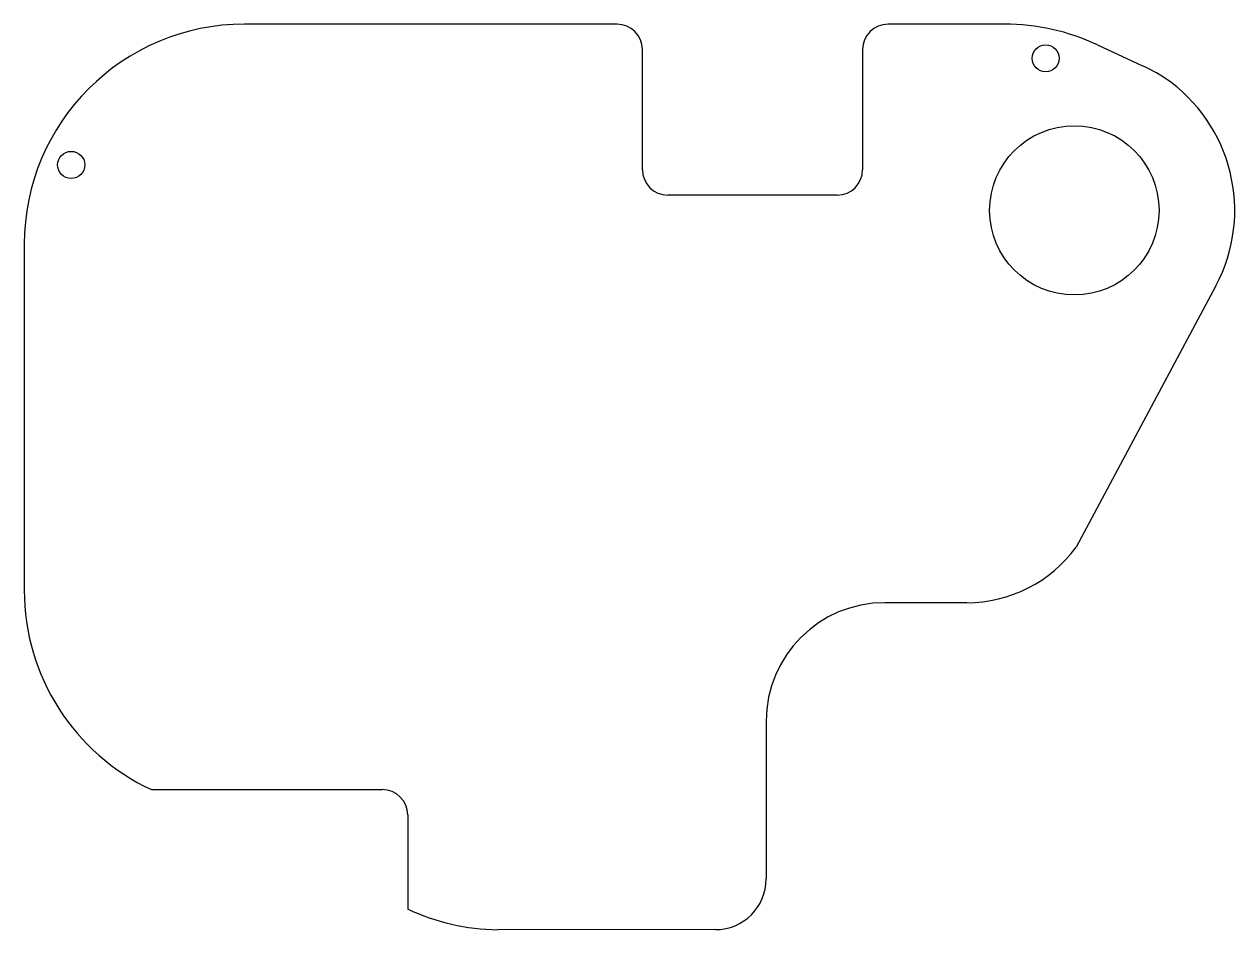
# Model space of a CAD drawing. Header units: millimetres. Extents: x -84 to 59, y -54 to 53.
import ezdxf

# ---------------------------------------------------------------- set-up
doc = ezdxf.new("R2010")
doc.units = ezdxf.units.MM
doc.layers.get('0').update_dxf_attribs({"linetype": 'CONTINUOUS'})

msp = doc.modelspace()

# ---------------------------------------------------------------- linework, layer by layer
for p, q in [((-14, 53.15), (-58, 53.15)), ((31.74, 53.15), (18, 53.15)), ((-11, 35.95), (-11, 50.15)), ((15, 50.15), (15, 35.95)), ((42.72, 50.71), (48.05, 48.23)), ((12, 32.95), (-8, 32.95)), ((-84, 27.15), (-84, -13.74)), ((56.71, 22.22), (40.22, -8.64)), ((27.29, -15.21), (17.62, -15.21)), ((3.62, -29.21), (3.62, -47.85)), ((-68.98, -37.3), (-41.72, -37.3)), ((-38.72, -40.3), (-38.72, -51.41)), ((-2.38, -53.85), (-28.1, -53.87))]:
    msp.add_line(p, q)
for centre, radius in [((36.61, 49.12), 1.6), ((40, 31.15), 10), ((-78.45, 36.52), 1.6)]:
    msp.add_circle(centre, radius)
for centre, radius, start, end in [((-58, 27.15), 26, 90, 180), ((-14, 50.15), 3, 0, 90), ((18, 50.15), 3, 90, 180), ((31.74, 27.15), 26, 65, 90), ((37.91, 26.48), 24, 57.9166, 65), ((40, 31.15), 18.94, -28.1182, 55.766), ((-8, 35.95), 3, 180, 270), ((12, 35.95), 3, -90, 0), ((27.29, 0.79), 16, 270, 323.8818), ((-58, -13.73), 26, 180, 245.0289), ((17.62, -29.21), 14, 90, 180), ((-41.72, -40.3), 3, 0, 90), ((-2.38, -47.85), 6, -90, 0), ((-27.68, -27.87), 26, 244.8626, 269.0725)]:
    msp.add_arc(centre, radius, start, end)

doc.saveas('drawing.dxf')
